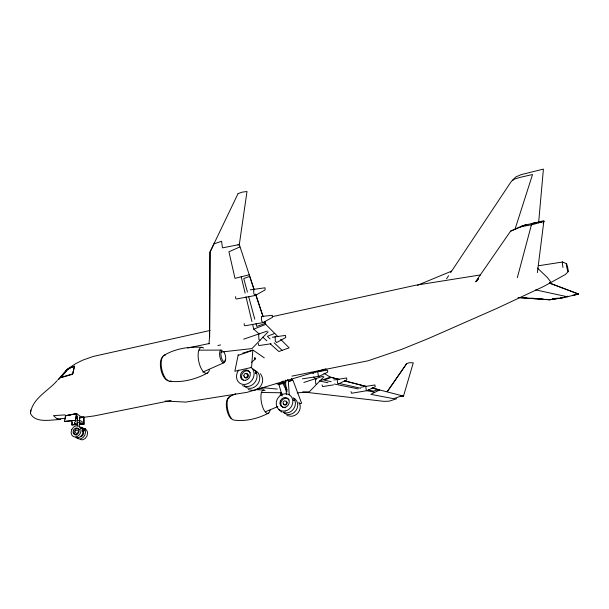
<?xml version="1.0" encoding="UTF-8"?>
<svg xmlns="http://www.w3.org/2000/svg" width="609" height="609" viewBox="0 0 609 609"><rect width="100%" height="100%" fill="white"/><g stroke="black" fill="none" stroke-linecap="round" stroke-linejoin="round"><path stroke-width="0.91" d="M77.442 425.935L77.457 423.194M77.472 421.367L77.503 415.886M79.581 426.962L79.596 423.308M79.604 421.481L79.634 416.921M210.006 252.05L209.603 337.173L210.006 252.05L237.997 193.723M517.323 277.719L531.771 223.572M77.564 424.618L71.832 424.838L71.946 420.575M72.106 424.968L72.174 422.418M83.875 417.119L83.935 424.214L83.875 417.119L79.353 417.683M214.558 242.603L214.543 243.691L221.585 241.271L222.46 247.863L239.307 244.574L246.995 191.5L242.169 192.147L238.111 193.593M209.001 343.902L209.587 336.335M538.607 222.886L543.411 169.104L521.197 174.623L515.899 176.899L511.157 181.642L450.63 272.642M60.847 419.319L59.804 419.578C51.133 419.631 35.459 423.598 30.473 413.473C32.003 398.636 48.324 390.948 57.17 380.617M30.762 410.009L30.45 413.001M537.382 272.649L543.921 220.74L525.019 225.14L510.532 231.199L475.56 281.822M64.47 421.451L65.468 415.818L76.567 413.625L75.683 420.339L64.47 421.451L75.683 420.339M65.193 419.167L65.475 417.561M75.387 420.202L76.567 413.625L65.62 415.65L64.996 414.896L53.455 415.642L57.246 418.984L59.804 419.578M238.256 354.59L234.846 371.269L251.586 367.433L252.826 350.167L246.066 352.048M543.243 223.64L543.898 221.326L540.282 221.965M368.064 389.897L373.591 391.123L378.288 389.585L371.909 387.941L403.485 396.124L413.283 362.789L409.393 362.713L406.69 363.611L387.24 391.686M294.254 399.801L294.604 400.737L293.903 399.717L294.55 400.014M255.871 372.419L256.267 373.446L256.222 372.67L255.506 372.343L256.222 372.67M515.092 229.022L532.54 174.509L519.781 177.463L514.27 179.115L512.831 179.967L513.28 180.074M531.307 223.891L531.771 223.564M65.726 370.98L66.32 370.242L58.403 379.201M210.219 251.745L214.612 242.489M293.713 400.577L294.071 399.892M255.285 373.256L255.673 372.518M255.445 373.37L255.506 372.822M535.661 289.884L567.436 296.781L567.946 296.301L564.573 297.002M406.69 363.611L387.271 391.587M446.557 278.762L448.597 275.702M81.499 428.089L84.72 428.827L83.189 430.281M82.276 428.584L85.671 429.216L82.512 431.857M82.626 428.744L85.61 429.193L81.583 428.028M62.521 375.578L61.935 376.59A3.083 1.005 -47 0 0 61.973 377.123L71.984 374.063A1.005 0.502 -46.3 0 0 72.646 373.576L74.367 366.801A2.489 0.761 -36.9 0 0 74.397 366.473L70.857 367.531L67.409 369.792M72.836 373.736L72.692 373.934A1.545 1.005 -58.6 0 1 71.763 374.52L61.654 377.458A3.753 1.226 -47 0 1 61.608 376.811L67.98 369.069L74.496 365.986L72.844 373.728M75.516 431.05L76.102 430.289L77.678 429.977L78.47 431.362L77.663 433.06L76.856 433.448L76.079 433.372L75.288 431.987M476.223 281.594L478.484 278.671L476.246 281.518M268.173 331.836L251.997 348.569L221.09 352.055M323.904 376.781L309.387 391.724L297.177 392.889M568.205 271.644L565.312 274.56L543.768 286.405L497.104 308.283L428.561 338.452L401.879 349.277L368.148 360.772L291.917 376.134M251.525 362.416L255.613 358.716L254.79 357.521L254.455 358.389M510.532 231.199L521.829 226.046L526.123 224.805M255.613 358.716L254.783 358.884M82.771 431.096L85.671 429.216M82.261 431.614L83.6 430.472M66.548 369.967L67.591 369.138L59.515 378.76L57.87 379.841M85.427 428.972L84.628 428.607L82.71 429.84M67.713 368.894L75.752 363.603L82.641 360.193L93.23 356.44L210.105 330.474M82.238 430.525L84.628 428.607M82.634 430.708L84.78 429.383L82.839 428.843M83.098 430.023L85.268 429.025M377.9 390.064L379.635 389.935L370.858 394.358L393.719 398.705L402.031 395.751L400.555 395.781M235.607 296.667L235.668 298.281L236.376 298.996L255.278 295.494L265.136 289.876L265.022 287.791L250.246 289.854M263.019 322.61L272.459 317.335L272.345 315.325L261.459 316.474L261.642 321.05L263.019 322.61L244.925 325.807L244.262 325.153L244.194 323.6M164.125 355.268C175.468 348.531 189.072 346.422 202.097 347.381M229.258 396.771L235.698 393.802M207.463 373.028C195.961 379.224 182.647 382.795 169.538 381.264M302.445 378.828L319.283 376.278L327.771 372.091L327.459 370.158L315.264 372.076M350.99 391.617L351.56 393.254L367.098 390.658L375.213 386.776L374.9 384.964L360.886 387.195M268.698 413.062C258.14 418.528 246.044 421.656 234.161 420.119A12.028 4.697 79.2 0 1 227.469 408.167A12.028 4.697 79.2 0 1 230.438 396.421M252.568 324.293L253.725 329.142L265.737 324.391L278.024 336.708M202.759 372.099L224.059 362.667M287.456 380.625L288.247 380.29L287.395 379.658M265.593 411.692L277.818 406.576M417.553 285.24L451.65 271.112M239.87 246.949L228.923 251.791L234.983 278.336L249.18 274.819M249.226 351.599L253.07 350.106L264.298 357.871M274.75 333.428L267.366 336.29L270.107 338.916M74.511 423.689L79.566 422.372L82.215 423.613L82.169 421.626L79.528 420.377L75.737 421.085L74.473 422.616L74.511 423.689L76.262 424.496M396.573 398.781L389.121 401.186L383.929 401.361L302.726 391.891M288.407 381.5L292.731 379.879L291.269 378.699M541.264 221.935L543.898 221.326L532.319 224.675L520.604 226.746L525.019 225.14M243.676 339.175L267.237 331.083M285.575 382.551L278.983 384.759L276.242 383.373M303.845 382.467L323.158 376.179M242.77 353.113L245.244 352.314M248.457 351.895L238.226 355.351M237.875 245.001L239.307 244.574L254.136 289.663M326.021 368.803L247.071 392.325L185.737 402.085L165.123 401.042M572.361 295.373L578.55 294.086L562.876 297.786L549.447 299.757L518.19 297.55L549.447 299.757L554.982 298.973M286.367 381.774L278.663 383.799L282.272 395.896M288.514 381.432L292.959 380.275L301.661 403.325L298.912 403.737M520.604 226.746L523.352 226.106M217.9 345.539L220.572 344.922M272.253 316.665L415.475 285.271L480.44 274.941M70.964 414.798L65.468 415.818M401.316 396.39L403.607 395.888M272.352 337.249L285.454 335.399L285.758 337.538L276.608 342.562L275.306 341.109L275.101 336.655M187.641 348.028L209.549 343.461M549.364 282.964L578.223 293.926L574.637 294.68L578.55 294.086M171.076 400.486L94.144 415.939L79.634 417.827L84.149 417.256L80.342 416.335L76.605 413.64M333.846 379.978L346.559 377.976L346.864 379.849L338.574 383.883L337.614 383.472L337.188 379.323L338.147 379.742M256.625 389.151L264.816 387.598M79.924 424.039L82.215 423.613M532.137 223.404L538.47 222.285M73.491 414.348L76.863 413.755M333.572 384.865L322.656 386.593L322.054 384.896M401.91 396.154L403.577 395.896M560.364 297.786L562.046 297.527M538.904 265.691L562.396 262.045M271.096 343.742L259.069 345.547L258.444 344.938L258.376 343.423M549.447 299.757L562.876 297.786M552.325 298.89L554.167 298.654M557.844 298.182L556.009 298.418L559.039 298.349M57.246 418.984L65.3 418.269M71.832 424.838L77.29 424.488M79.109 424.374L83.661 424.077M79.383 424.503L83.935 424.214M265.379 323.341L256.739 326.409L256.001 323.699M331.517 377.443L323.836 380.046L331.205 381.691M199.097 350.145L221.417 350.091A6.486 2.535 78.1 0 0 219.628 355.009A6.486 2.535 78.1 0 0 222.437 362.309A6.486 2.535 78.1 0 0 225.178 359.889M261.2 392.5L281.548 392.752A5.816 2.025 79 0 0 280.209 395.515M256.754 389.669L263.849 390.057M523.337 297.512L526.153 297.74M530.842 298.121L534.595 298.418M538.348 298.722L543.038 299.103M545.854 299.331L547.727 299.483M262.197 387.621L277.255 389.075M80.175 439.538L82.641 439.812L85.093 438.579L86.904 436.211L87.559 433.349A5.747 4.613 -62.7 0 0 85.131 429.071L81.697 428.302M76.924 434.94L75.47 434.78L74.45 433.798L74.062 432.283L75.508 429.223L76.962 428.515A3.357 2.687 -62.6 0 1 79.436 429.627M282.005 381.698L287.052 391.846M81.393 428.165L84.72 428.827M327.947 382.741L319.382 381.013L330.306 377.131L338.855 379.354M334.379 384.051L358.267 388.915M366.534 390.605L374.558 392.242M82.352 428.827L84.034 429.178M338.574 383.327L360.688 388.253M578.223 293.934L549.394 283.086M339.076 379.468L330.306 377.131L323.973 373.309M344.549 380.876L366.435 386.525M344.359 380.777L366.367 386.494M285.545 380.45L286.291 380.678M549.942 282.416L550.62 282.637L550.612 281.746L547.407 277.559L537.412 268.036M286.915 415.498L287.836 415.856M242.504 385.642L243.562 386.06M248.282 389.516L249.347 389.958M562.571 262.045L566.454 263.644M319.283 376.278L318.248 375.829L317.829 371.559M367.098 390.658L366.23 390.278L365.781 386.251M84.567 429.17L85.367 429.535M319.322 370.5L320.867 371.429M311.389 372.259L313.749 373.698M313.445 377.07L316.414 379.042M259.944 340.347L258.947 339.655L258.612 334.044M250.238 372.495L248.388 371.048L245.975 370.858L243.608 372.03L241.956 374.2L241.461 376.788L242.222 379.118L243.448 380.115M286.291 401.179L287.402 402.709L286.527 404.635L285.575 405.084A2.093 1.842 -56 0 1 283.512 403.462M278.45 409.423L281.929 412.148M316.079 379.331L315.363 378.722L315.759 383.792L316.482 384.424M282.127 350.403L274.21 342.844M253.725 329.142L259.274 334.067M262.745 337.15L266.909 340.842M270.305 343.895L278.869 351.515L289.13 347.838L280.635 339.327M82.87 430.708L83.89 431.682M260.294 373.72L261.033 374.565M255.278 295.494L253.816 293.797L253.633 289.062M76.209 417.127L77.587 419.532M77.16 422.905L77.343 423.308M283.002 380.937L287.281 390.171M243.79 375.837L244.848 377.39L245.83 377.443A2.086 1.797 -55.3 0 0 247.65 375.045L247.353 374.101L245.61 373.446A2.086 1.797 -55.3 0 0 243.874 375.829M255.613 294.094L263.012 316.246M264.793 321.567L265.737 324.391L264.877 322.245M254.159 289.861L249.698 276.372L243.767 278.564L247.437 292.107M255.651 294.36L263.088 316.847M567.466 296.18L567.649 296.796M248.662 296.621L254.783 319.192M531.596 224.188L531.756 224.805M83.243 431.202L83.639 432.801A3.532 2.832 -62.7 0 1 80.594 436.775M241.202 276.699L245.123 293.112M245.998 296.781L251.913 321.537M288.247 380.29L289.26 394.883M285.438 380.054L286.436 394.655M79.528 420.377L79.566 422.372M563.013 267.511A6.471 0.655 77.5 0 1 562.83 262.471M285.651 407.657A4.91 4.332 -56 0 1 281.274 401.438L282.835 399.428L285.027 398.347A4.979 4.4 -56 0 1 289.069 399.93M293.074 397.791A8.922 7.902 -56.1 0 1 296.004 410.436A8.922 7.902 -56.1 0 1 283.177 412.141M293.987 398.644A8.968 7.925 -56 0 1 293.393 409.179A8.968 7.925 -56 0 1 283.512 412.438M298.829 402.107A8.876 7.871 -56.1 0 1 298.258 412.552A8.876 7.871 -56.1 0 1 288.46 415.772M281.358 395.774A5.001 1.736 79 0 1 282.066 393.536M270.16 410.07A11.883 4.309 79.1 0 1 264.732 411.258A11.883 4.309 79.1 0 1 260.903 396.626A11.883 4.309 79.1 0 1 265.052 390.521M231.511 418.901A10.916 4.271 79.2 0 1 226.441 407.018A10.916 4.271 79.2 0 1 229.327 397.768M246.264 373.781A2.253 1.941 -55.3 0 1 248.434 375.471A2.253 1.941 -55.3 0 1 246.5 378.006A2.253 1.941 -55.3 0 1 244.346 376.301M254.912 370.478A9.599 8.298 -55.4 0 1 257.843 383.929A9.599 8.298 -55.4 0 1 244.232 385.893M261.231 375.213A9.546 8.267 -55.4 0 1 260.492 386.357A9.546 8.267 -55.4 0 1 250.063 389.897M252.986 368.887A9.645 8.32 -55.4 0 1 255.925 380.724A9.645 8.32 -55.4 0 1 244.331 386.03M250.771 367.212A9.698 8.351 -55.3 0 1 252.08 380.077A9.698 8.351 -55.3 0 1 239.55 383.023A9.698 8.351 -55.3 0 1 238.728 370.044M171.03 380.922A13.375 5.846 78.2 0 1 161.788 369.298A13.375 5.846 78.2 0 1 165.625 355.001M209.42 369.899A13.231 5.374 78.1 0 1 202.493 370.653A13.231 5.374 78.1 0 1 198.138 354.263A13.231 5.374 78.1 0 1 203.604 348.021M223.701 351.682A5.565 2.17 78.1 0 1 225.406 360.635A5.565 2.17 78.1 0 1 221.47 357.833A5.565 2.17 78.1 0 1 222.46 350.799M167.955 380.336A12.134 5.321 78.2 0 1 160.913 369.48A12.134 5.321 78.2 0 1 163.045 356.76M84.834 429.756A5.763 4.621 -62.7 0 1 85.481 432.398L84.818 435.268L82.999 437.635L80.517 438.876A5.869 4.712 -62.7 0 1 76.764 437.612M81.423 427.777A5.763 4.621 -62.7 0 1 84.354 429.079M80.677 427.008A5.778 4.628 -62.6 0 1 82.938 432.74A5.778 4.628 -62.6 0 1 78.135 437.726M78.135 437.787A5.778 4.628 -62.6 0 1 75.683 437.536M280.353 400.844L279.889 403.364L280.673 405.647L282.515 407.071A5.07 4.476 -56 0 0 288.346 404.871A5.07 4.476 -56 0 0 287.935 398.689A5.07 4.476 -56 0 0 281.959 398.75L280.353 400.844M71.809 429.414L71.139 432.291A5.801 4.636 -62.6 0 0 76.011 436.866A5.801 4.636 -62.6 0 0 81.005 430.342L80.365 427.724L78.561 426.064L76.087 425.798L73.628 427.046L71.809 429.414M73.514 430.182L73.103 431.948A3.555 2.847 -62.6 0 0 76.117 434.75L77.625 434.004L78.744 432.542L79.178 430.746L78.759 429.147L77.663 428.104L76.155 427.952L74.625 428.706L73.514 430.182M284.989 404.559L284.06 404.505L283.04 403.036A2.01 1.774 -56 0 1 284.73 400.813L286.382 401.438L286.679 402.336A1.934 1.713 -56 0 1 284.989 404.559M566.416 265.219A4.126 0.403 77.5 0 0 568.098 271.652A4.126 0.403 77.5 0 0 567.314 266.072A4.126 0.403 77.5 0 0 566.416 265.219M285.149 411.014A9.013 7.955 -56 0 0 291.414 396.802A9.013 7.955 -56 0 0 277.08 399.618A9.013 7.955 -56 0 0 285.149 411.014M245.633 380.305A5.458 4.697 -55.3 0 0 249.484 371.734A5.458 4.697 -55.3 0 0 240.913 373.507A5.458 4.697 -55.3 0 0 245.633 380.305"/></g></svg>
